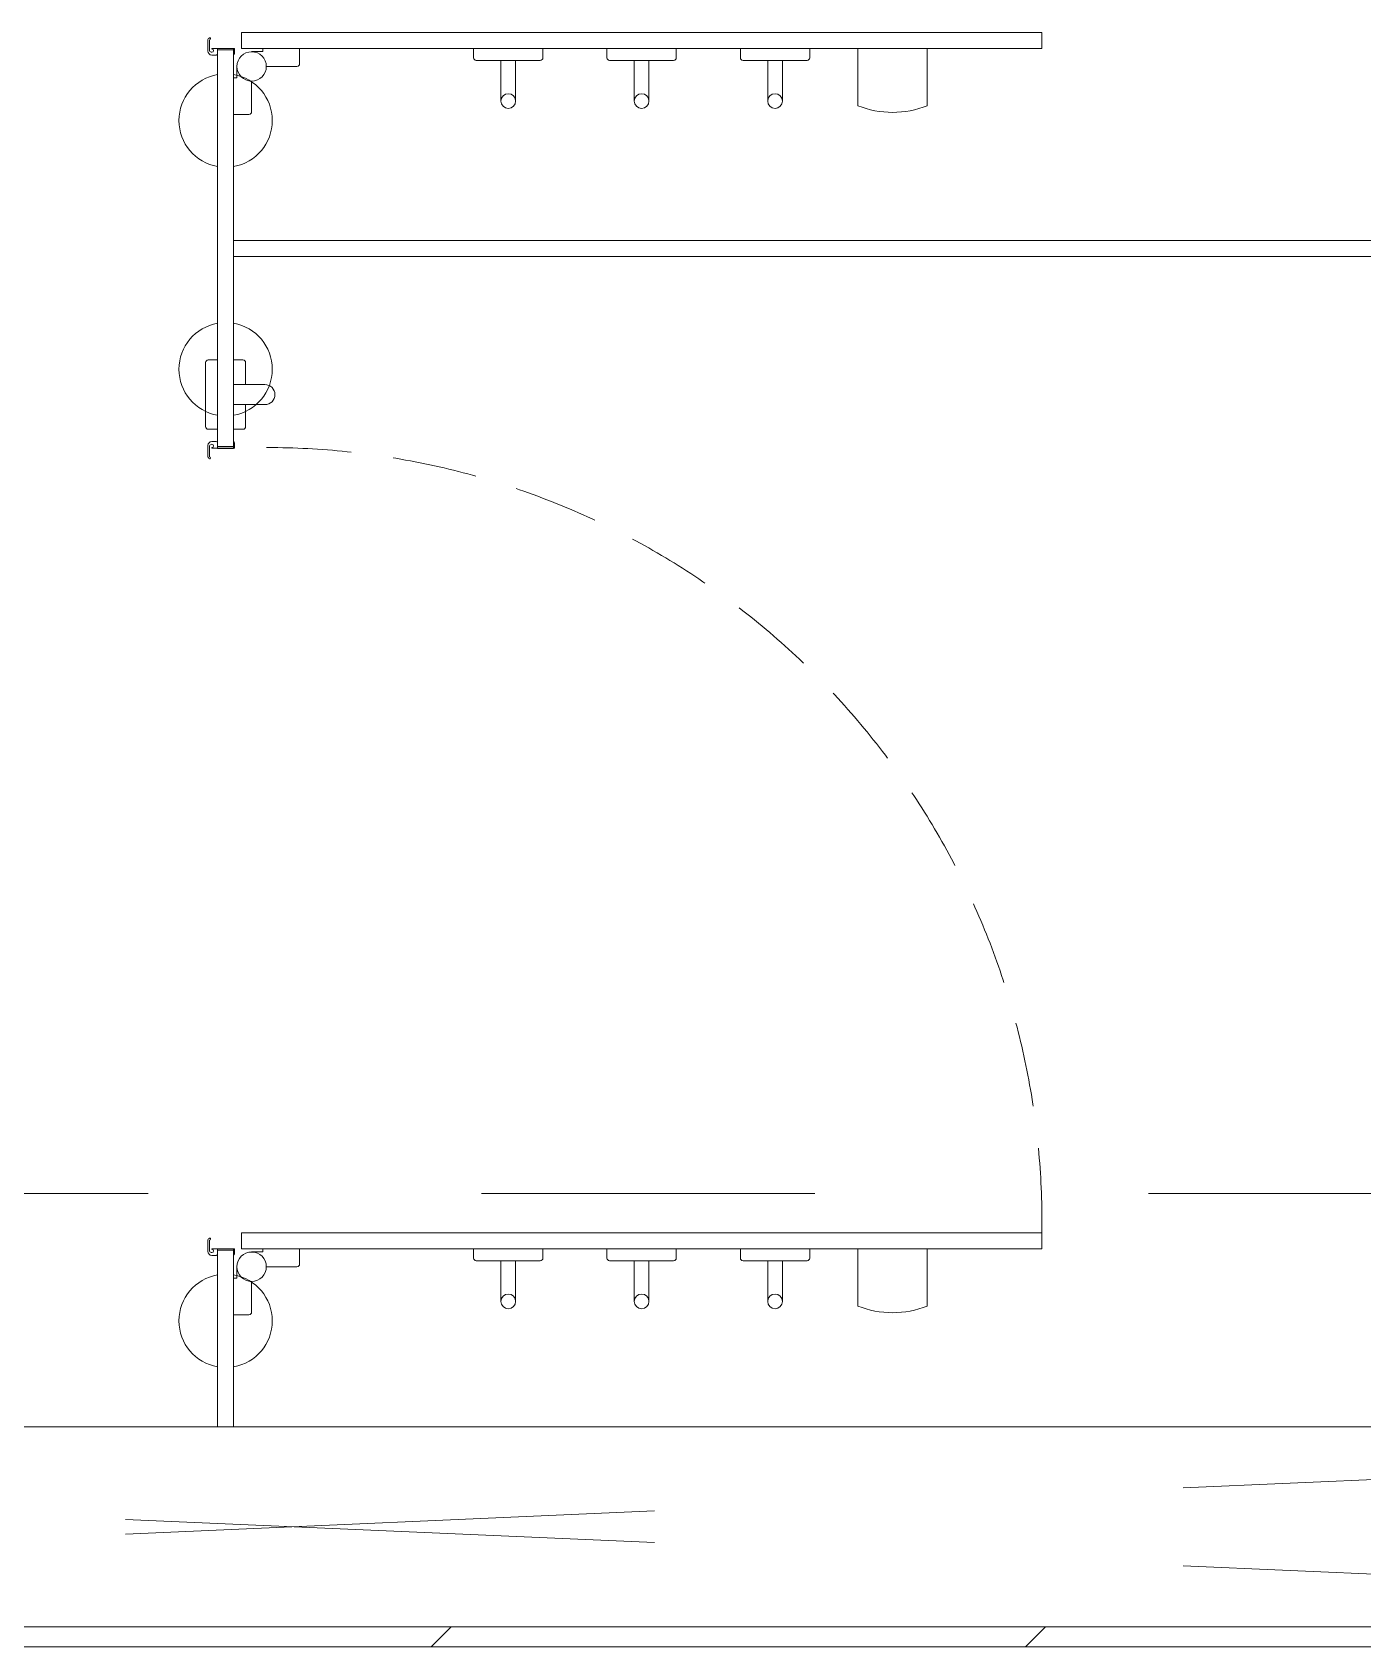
# Model space of a CAD drawing. Header units: millimetres. Extents: x -1834842 to 700335, y -490313101 to 518363.
# Drawn here: x -1238656 to -1237658, y 220829 to 222040 of the extents above; entities that cross this region are included whole.
import ezdxf

# ---------------------------------------------------------------- set-up
doc = ezdxf.new("R2010")
doc.units = ezdxf.units.MM
doc.header["$LTSCALE"] = 0.5
for name, pattern in [('Dash', [1587.5, 793.75, -793.75]), ('DASHED', [19.05, 12.7, -6.35]), ('IDA - Grid Line', [3500, 2000, -500, 500, -500])]:
    doc.linetypes.add(name, pattern=pattern)
doc.layers.get('0').update_dxf_attribs({"color": 8})
doc.layers.add('0-1', color=8, linetype='Continuous', lineweight=5)
doc.layers.add('0-LOWER ROOF', color=7, linetype='Continuous')
for name, color, linetype, lineweight, true_color in [('A-_WALL----_H-2', 9, 'Continuous', 9, 0x808080), ('A-_WALLPRTN_E-1', 6, 'Continuous', 18, 0xff00ff), ('A-_WIND----_E', 6, 'Continuous', 9, 0xff00ff), ('A-_WIND----_H', 6, 'Dash', 9, 0xff00ff), ('S-_ANOTGRID_E-1', 9, 'IDA - Grid Line', 9, 0x808080)]:
    doc.layers.add(name, color=color, linetype=linetype, lineweight=lineweight, true_color=true_color)

# ---------------------------------------------------------------- blocks, each defined once
blk = doc.blocks.new('1599_DB_A_BLK3_1STGD_R21_rvt-2-BLK 2 LOWER ROOF PLAN')
at = {"color": 8}
for p, q in [((-164738.5, -129081.9), (-164138.5, -129081.9)), ((-164738.5, -129093.9), (-164738.5, -129081.9)), ((-164138.5, -129081.9), (-164138.5, -129093.9)), ((-164763.7, -129095.9), (-164763.7, -129087.9)), ((-164762.5, -129087.9), (-164762.5, -129095.6)), ((-164760.7, -129094.4), (-164760.7, -129093.9)), ((-164760.7, -129093.9), (-164744.2, -129093.9)), ((-164757.4, -129098.9), (-164760.7, -129098.9)), ((-164756.4, -129393.9), (-164756.4, -129093.9)), ((-164756.4, -129093.9), (-164744.4, -129093.9)), ((-164744.4, -129095.1), (-164756.4, -129095.1)), ((-164756.4, -129095.1), (-164756.4, -129097.9)), ((-164744.4, -129093.9), (-164744.4, -129393.9)), ((-164744.4, -129098.9), (-164744.4, -129095.1)), ((-164743.7, -129094.4), (-164743.7, -129097.9)), ((-164138.5, -129093.9), (-164738.5, -129093.9)), ((-164722.4, -129096.3), (-164730.9, -129096.3)), ((-164694.9, -129093.9), (-164722.4, -129093.9)), ((-164722.4, -129093.9), (-164722.4, -129096.3)), ((-164694.9, -129105.4), (-164694.9, -129093.9)), ((-164564.5, -129100.9), (-164564.5, -129093.9)), ((-164512.5, -129093.9), (-164512.5, -129100.9)), ((-164464.5, -129100.9), (-164464.5, -129093.9)), ((-164464.5, -129093.9), (-164412.5, -129093.9)), ((-164412.5, -129093.9), (-164412.5, -129100.9)), ((-164364.5, -129100.9), (-164364.5, -129093.9)), ((-164312.5, -129093.9), (-164312.5, -129100.9)), ((-164238, -129093.9), (-164290, -129093.9)), ((-164276.4, -129093.9), (-164276.4, -129136.9)), ((-164224.4, -129136.9), (-164224.4, -129093.9)), ((-164742, -129115.9), (-164742, -129107.4)), ((-164719.9, -129107.4), (-164696.9, -129107.4)), ((-164514.5, -129102.9), (-164562.5, -129102.9)), ((-164544, -129133.4), (-164544, -129102.9)), ((-164533, -129133.4), (-164533, -129102.9)), ((-164414.5, -129102.9), (-164462.5, -129102.9)), ((-164444, -129133.4), (-164444, -129102.9)), ((-164433, -129133.4), (-164433, -129102.9)), ((-164314.5, -129102.9), (-164362.5, -129102.9)), ((-164344, -129133.4), (-164344, -129102.9)), ((-164333, -129133.4), (-164333, -129102.9)), ((-164744.4, -129143.4), (-164744.4, -129115.9)), ((-164744.4, -129115.9), (-164742, -129115.9)), ((-164730.9, -129118.4), (-164730.9, -129141.4)), ((-164732.9, -129143.4), (-164744.4, -129143.4)), ((-164744.4, -129249.9), (-164744.4, -129237.9)), ((-164744.4, -129237.9), (-162986.4, -129237.9)), ((-162986.4, -129249.9), (-164744.4, -129249.9)), ((-164765.4, -129329.5), (-164765.4, -129377.5)), ((-164756.4, -129327.5), (-164763.4, -129327.5)), ((-164744.4, -129327.5), (-164737.4, -129327.5)), ((-164735.4, -129329.5), (-164735.4, -129346)), ((-164744.4, -129346), (-164720.9, -129346)), ((-164744.4, -129361), (-164720.9, -129361)), ((-164735.4, -129361), (-164735.4, -129377.5)), ((-164756.4, -129379.5), (-164763.4, -129379.5)), ((-164757.4, -129388.7), (-164760.7, -129388.7)), ((-164756.4, -129392.5), (-164756.4, -129389.7)), ((-164744.4, -129379.5), (-164737.4, -129379.5)), ((-164744.4, -129388.7), (-164744.4, -129392.5)), ((-164743.7, -129393.2), (-164743.7, -129389.7)), ((-164763.7, -129391.7), (-164763.7, -129399.7)), ((-164762.5, -129399.7), (-164762.5, -129392)), ((-164760.7, -129393.2), (-164760.7, -129393.7)), ((-164760.7, -129393.7), (-164744.2, -129393.7)), ((-164744.4, -129392.5), (-164756.4, -129392.5)), ((-164744.4, -129393.9), (-164756.4, -129393.9)), ((-164738.5, -129981.9), (-164138.5, -129981.9)), ((-164738.5, -129993.9), (-164738.5, -129981.9)), ((-164138.5, -129981.9), (-164138.5, -129993.9)), ((-164763.7, -129995.9), (-164763.7, -129987.9)), ((-164762.5, -129987.9), (-164762.5, -129995.6)), ((-164760.7, -129994.4), (-164760.7, -129993.9)), ((-164760.7, -129993.9), (-164744.2, -129993.9)), ((-164756.4, -129993.9), (-164744.4, -129993.9)), ((-164756.4, -130127.4), (-164756.4, -129993.9)), ((-164744.4, -129995.1), (-164756.4, -129995.1)), ((-164756.4, -129995.1), (-164756.4, -129997.9)), ((-164744.4, -129993.9), (-164744.4, -130127.4)), ((-164744.4, -129998.9), (-164744.4, -129995.1)), ((-164743.7, -129994.4), (-164743.7, -129997.9)), ((-164138.5, -129993.9), (-164738.5, -129993.9)), ((-164694.9, -129993.9), (-164722.4, -129993.9)), ((-164722.4, -129993.9), (-164722.4, -129996.3)), ((-164694.9, -130005.4), (-164694.9, -129993.9)), ((-164564.5, -130000.9), (-164564.5, -129993.9)), ((-164512.5, -129993.9), (-164512.5, -130000.9)), ((-164464.5, -130000.9), (-164464.5, -129993.9)), ((-164464.5, -129993.9), (-164412.5, -129993.9)), ((-164412.5, -129993.9), (-164412.5, -130000.9)), ((-164364.5, -130000.9), (-164364.5, -129993.9)), ((-164312.5, -129993.9), (-164312.5, -130000.9)), ((-164238, -129993.9), (-164290, -129993.9)), ((-164276.4, -129993.9), (-164276.4, -130036.9)), ((-164224.4, -130036.9), (-164224.4, -129993.9)), ((-164757.4, -129998.9), (-164760.7, -129998.9)), ((-164742, -130015.9), (-164742, -130007.4)), ((-164722.4, -129996.3), (-164730.9, -129996.3)), ((-164719.9, -130007.4), (-164696.9, -130007.4)), ((-164514.5, -130002.9), (-164562.5, -130002.9)), ((-164544, -130033.4), (-164544, -130002.9)), ((-164533, -130033.4), (-164533, -130002.9)), ((-164414.5, -130002.9), (-164462.5, -130002.9)), ((-164444, -130033.4), (-164444, -130002.9)), ((-164433, -130033.4), (-164433, -130002.9)), ((-164314.5, -130002.9), (-164362.5, -130002.9)), ((-164344, -130033.4), (-164344, -130002.9)), ((-164333, -130033.4), (-164333, -130002.9)), ((-164744.4, -130043.4), (-164744.4, -130015.9)), ((-164744.4, -130015.9), (-164742, -130015.9)), ((-164730.9, -130018.4), (-164730.9, -130041.4)), ((-164732.9, -130043.4), (-164744.4, -130043.4)), ((-164744.4, -130127.4), (-164756.4, -130127.4))]:
    blk.add_line(p, q, dxfattribs=at)
for centre, radius in [((-164730.9, -129107.4), 11), ((-164538.5, -129133.4), 5.5), ((-164438.5, -129133.4), 5.5), ((-164338.5, -129133.4), 5.5), ((-164730.9, -130007.4), 11), ((-164538.5, -130033.4), 5.5), ((-164438.5, -130033.4), 5.5), ((-164338.5, -130033.4), 5.5)]:
    blk.add_circle(centre, radius, dxfattribs=at)
for centre, radius, start, end in [((-164761.7, -129087.9), 2, 115, 180), ((-164762.3, -129086.6), 0.6, 295, 115), ((-164761.7, -129087.9), 0.8, 115, 180), ((-164760.7, -129095.9), 3, 180, 270), ((-164760.8, -129095.1), 1.76, 196.6334, 273.8109), ((-164760.7, -129095.6), 1.25, 270, 90), ((-164757.4, -129097.9), 1, 270, 0), ((-164744.7, -129097.9), 1, 287.4576, 360), ((-164744.2, -129094.4), 0.5, 0, 90), ((-164696.9, -129105.4), 2, 270, 0), ((-164562.5, -129100.9), 2, 180, 270), ((-164514.5, -129100.9), 2, 270, 0), ((-164462.5, -129100.9), 2, 180, 270), ((-164414.5, -129100.9), 2, 270, 0), ((-164362.5, -129100.9), 2, 180, 270), ((-164314.5, -129100.9), 2, 270, 0), ((-164750.4, -129148), 35, 99.8709, 260.1291), ((-164750.4, -129148), 35, 279.8709, 80.1291), ((-164732.9, -129141.4), 2, 270, 0), ((-164250.4, -129071.8), 70.1, 248.2289, 291.7711), ((-164750.4, -129334.5), 35, 99.8709, 260.1291), ((-164750.4, -129334.5), 35, 279.8709, 80.1291), ((-164763.4, -129329.5), 2, 90, 180), ((-164737.4, -129329.5), 2, 0, 90), ((-164720.9, -129353.5), 7.5, 270, 90), ((-164763.4, -129377.5), 2, 180, 270), ((-164737.4, -129377.5), 2, 270, 0), ((-164760.7, -129391.7), 3, 90, 180), ((-164757.4, -129389.7), 1, 0, 90), ((-164744.7, -129389.7), 1, 0, 72.5424), ((-164761.7, -129399.7), 2, 180, 245), ((-164760.8, -129392.5), 1.76, 86.1891, 163.3666), ((-164761.7, -129399.7), 0.8, 180, 245), ((-164762.3, -129401), 0.6, 245, 65), ((-164760.7, -129392), 1.25, 270, 90), ((-164744.2, -129393.2), 0.5, 270, 0), ((-164761.7, -129987.9), 2, 115, 180), ((-164762.3, -129986.6), 0.6, 295, 115), ((-164761.7, -129987.9), 0.8, 115, 180), ((-164760.7, -129995.6), 1.25, 270, 90), ((-164744.2, -129994.4), 0.5, 0, 90), ((-164760.7, -129995.9), 3, 180, 270), ((-164760.8, -129995.1), 1.76, 196.6334, 273.8109), ((-164757.4, -129997.9), 1, 270, 0), ((-164744.7, -129997.9), 1, 287.4576, 360), ((-164696.9, -130005.4), 2, 270, 0), ((-164562.5, -130000.9), 2, 180, 270), ((-164514.5, -130000.9), 2, 270, 0), ((-164462.5, -130000.9), 2, 180, 270), ((-164414.5, -130000.9), 2, 270, 0), ((-164362.5, -130000.9), 2, 180, 270), ((-164314.5, -130000.9), 2, 270, 0), ((-164750.4, -130048), 35, 99.8709, 260.1291), ((-164750.4, -130048), 35, 279.8709, 80.1291), ((-164732.9, -130041.4), 2, 270, 0), ((-164250.4, -129971.8), 70.1, 248.2289, 291.7711)]:
    blk.add_arc(centre, radius, start, end, dxfattribs=at)
at = {"color": 8, "linetype": 'DASHED', "ltscale": 10}
blk.add_arc((-164719.2, -129974), 580.8, 359.2194, 92.5231, dxfattribs=at)
at = {"layer": 'A-_WALL----_H-2', "color": 8}
for p, q in [((-164596.2, -130292.4), (-164581.2, -130277.4)), ((-164150.7, -130292.4), (-164135.7, -130277.4))]:
    blk.add_line(p, q, dxfattribs=at)
at = {"layer": 'A-_WALLPRTN_E-1', "color": 8}
blk.add_line((-166511.4, -130292.4), (-162686.4, -130292.4), dxfattribs=at)
at = {"layer": 'A-_WIND----_E', "color": 8}
for p, q in [((-166411.4, -130127.4), (-162986.4, -130127.4)), ((-162986.4, -130277.4), (-166411.4, -130277.4))]:
    blk.add_line(p, q, dxfattribs=at)
at = {"layer": 'A-_WIND----_H', "color": 8}
for p, q in [((-166411.4, -130127.4), (-162986.4, -130277.4)), ((-166411.4, -130277.4), (-162986.4, -130127.4))]:
    blk.add_line(p, q, dxfattribs=at)
blk = doc.blocks.new('BLK2-LOWER ROOF')
at = {"layer": 'S-_ANOTGRID_E-1'}
blk.add_line((-85262, -129952.4), (-54403.5, -129952.4), dxfattribs=at)
at = {"layer": '0-1'}
blk.add_blockref('1599_DB_A_BLK3_1STGD_R21_rvt-2-BLK 2 LOWER ROOF PLAN', (89296.6, 0), dxfattribs=at)

msp = doc.modelspace()

# ---------------------------------------------------------------- block references
at = {"layer": '0-LOWER ROOF', "color": 6}
msp.add_blockref('BLK2-LOWER ROOF', (-1163057.1, 351121.7), dxfattribs=at)

doc.saveas('drawing.dxf')
